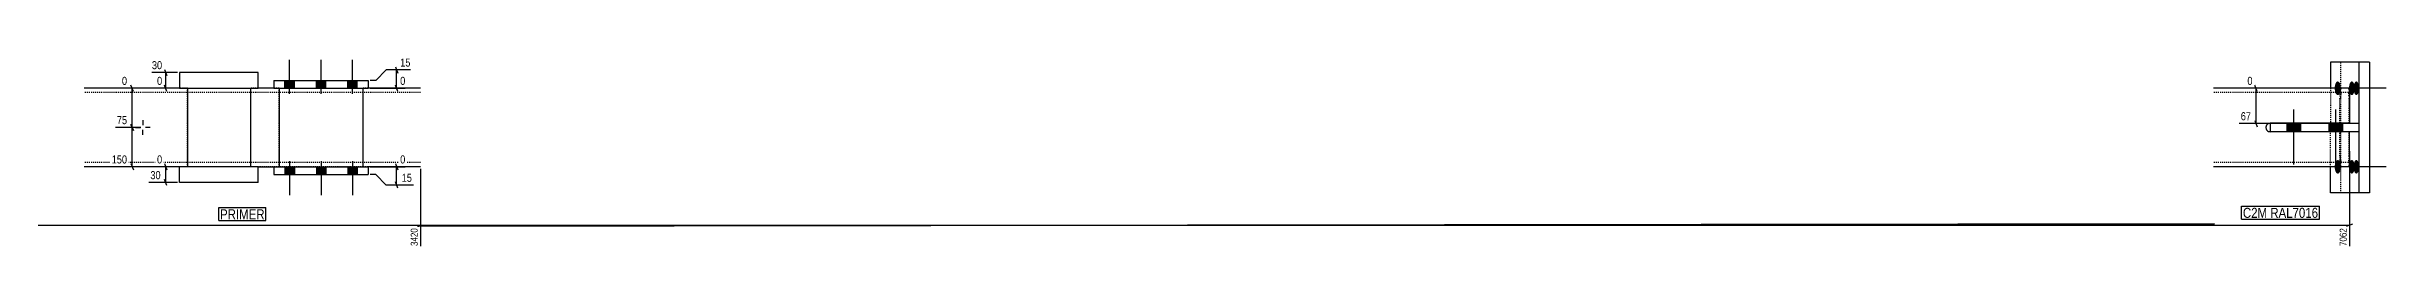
# Model space of a CAD drawing. Header units: millimetres. Extents: x 26 to 42769, y 7 to 1475.
# Drawn here: x 38304 to 42769, y 7 to 371 of the extents above; entities that cross this region are included whole.
import ezdxf

# ---------------------------------------------------------------- set-up
doc = ezdxf.new("R2010")
doc.units = ezdxf.units.MM
doc.linetypes.add('DXK_LINE_DOT2', pattern=[3.9198, 1.9599, -1.9599])
for name, color, linetype in [('MÅLSÆTNING', 7, 'Continuous'), ('STÅL', 7, 'Continuous'), ('TEKST', 7, 'Continuous')]:
    doc.layers.add(name, color=color, linetype=linetype)
doc.styles.add('Arial Narrow', font='ARIALN.TTF', dxfattribs={"height": 0.2})

msp = doc.modelspace()

# ---------------------------------------------------------------- hatches: boundary and pattern name
at = {"layer": 'STÅL', "linetype": 'Continuous'}
for points in [[(38758.3, 310.9), (38776.3, 310.9), (38776.3, 325.9), (38758.3, 325.9)], [(38758.3, 310.9), (38776.3, 310.9), (38776.3, 325.9), (38758.3, 325.9)], [(38818.3, 310.9), (38836.3, 310.9), (38836.3, 325.9), (38818.3, 325.9)], [(38818.3, 310.9), (38836.3, 310.9), (38836.3, 325.9), (38818.3, 325.9)], [(38878.3, 310.9), (38896.3, 310.9), (38896.3, 325.9), (38878.3, 325.9)], [(38878.3, 310.9), (38896.3, 310.9), (38896.3, 325.9), (38878.3, 325.9)], [(42682.5, 310.9), (42682.4, 308.2), (42682, 305.6), (42681.4, 303.2), (42680.6, 301.2), (42679.6, 299.6), (42678.4, 298.5), (42677.2, 297.9), (42676, 297.9), (42674.8, 298.5), (42673.6, 299.6), (42672.6, 301.2), (42671.8, 303.2), (42671.2, 305.6), (42670.8, 308.2), (42670.7, 310.9), (42670.8, 313.6), (42671.2, 316.2), (42671.8, 318.5), (42672.6, 320.5), (42673.6, 322.1), (42674.8, 323.2), (42676, 323.8), (42677.2, 323.8), (42678.4, 323.2), (42679.6, 322.1), (42680.6, 320.5), (42681.4, 318.5), (42682, 316.2), (42682.4, 313.6)], [(42708.8, 310.9), (42708.7, 308.2), (42708.4, 305.6), (42707.8, 303.2), (42707, 301.2), (42706.1, 299.6), (42705.1, 298.5), (42704, 297.9), (42702.8, 297.9), (42701.7, 298.5), (42700.7, 299.6), (42699.8, 301.2), (42699, 303.2), (42698.5, 305.6), (42698.1, 308.2), (42698, 310.9), (42698.1, 313.6), (42698.5, 316.2), (42699, 318.5), (42699.8, 320.5), (42700.7, 322.1), (42701.7, 323.2), (42702.8, 323.8), (42704, 323.8), (42705.1, 323.2), (42706.1, 322.1), (42707, 320.5), (42707.8, 318.5), (42708.4, 316.2), (42708.7, 313.6)], [(42717.2, 310.9), (42717.1, 308.2), (42716.8, 305.6), (42716.2, 303.2), (42715.5, 301.2), (42714.6, 299.6), (42713.6, 298.5), (42712.5, 297.9), (42711.4, 297.9), (42710.3, 298.5), (42709.3, 299.6), (42708.4, 301.2), (42707.7, 303.2), (42707.1, 305.6), (42706.8, 308.2), (42706.7, 310.9), (42706.8, 313.6), (42707.1, 316.2), (42707.7, 318.5), (42708.4, 320.5), (42709.3, 322.1), (42710.3, 323.2), (42711.4, 323.8), (42712.5, 323.8), (42713.6, 323.2), (42714.6, 322.1), (42715.5, 320.5), (42716.2, 318.5), (42716.8, 316.2), (42717.1, 313.6)], [(42605.3, 243.4), (42579.3, 243.4), (42579.3, 228.4), (42605.3, 228.4)], [(42685.3, 243.4), (42659.3, 243.4), (42659.3, 228.4), (42685.3, 228.4)], [(38758.3, 145.9), (38776.3, 145.9), (38776.3, 160.9), (38758.3, 160.9)], [(38758.3, 145.9), (38776.3, 145.9), (38776.3, 160.9), (38758.3, 160.9)], [(38818.3, 145.9), (38836.3, 145.9), (38836.3, 160.9), (38818.3, 160.9)], [(38818.3, 145.9), (38836.3, 145.9), (38836.3, 160.9), (38818.3, 160.9)], [(38878.3, 145.9), (38896.3, 145.9), (38896.3, 160.9), (38878.3, 160.9)], [(38878.3, 145.9), (38896.3, 145.9), (38896.3, 160.9), (38878.3, 160.9)], [(42682.5, 160.9), (42682.4, 158.2), (42682, 155.6), (42681.4, 153.2), (42680.6, 151.2), (42679.6, 149.6), (42678.4, 148.5), (42677.2, 147.9), (42676, 147.9), (42674.8, 148.5), (42673.6, 149.6), (42672.6, 151.2), (42671.8, 153.2), (42671.2, 155.6), (42670.8, 158.2), (42670.7, 160.9), (42670.8, 163.6), (42671.2, 166.2), (42671.8, 168.5), (42672.6, 170.5), (42673.6, 172.1), (42674.8, 173.2), (42676, 173.8), (42677.2, 173.8), (42678.4, 173.2), (42679.6, 172.1), (42680.6, 170.5), (42681.4, 168.5), (42682, 166.2), (42682.4, 163.6)], [(42708.8, 160.9), (42708.7, 158.2), (42708.4, 155.6), (42707.8, 153.2), (42707, 151.2), (42706.1, 149.6), (42705.1, 148.5), (42704, 147.9), (42702.8, 147.9), (42701.7, 148.5), (42700.7, 149.6), (42699.8, 151.2), (42699, 153.2), (42698.5, 155.6), (42698.1, 158.2), (42698, 160.9), (42698.1, 163.6), (42698.5, 166.2), (42699, 168.5), (42699.8, 170.5), (42700.7, 172.1), (42701.7, 173.2), (42702.8, 173.8), (42704, 173.8), (42705.1, 173.2), (42706.1, 172.1), (42707, 170.5), (42707.8, 168.5), (42708.4, 166.2), (42708.7, 163.6)], [(42717.2, 160.9), (42717.1, 158.2), (42716.8, 155.6), (42716.2, 153.2), (42715.5, 151.2), (42714.6, 149.6), (42713.6, 148.5), (42712.5, 147.9), (42711.4, 147.9), (42710.3, 148.5), (42709.3, 149.6), (42708.4, 151.2), (42707.7, 153.2), (42707.1, 155.6), (42706.8, 158.2), (42706.7, 160.9), (42706.8, 163.6), (42707.1, 166.2), (42707.7, 168.5), (42708.4, 170.5), (42709.3, 172.1), (42710.3, 173.2), (42711.4, 173.8), (42712.5, 173.8), (42713.6, 173.2), (42714.6, 172.1), (42715.5, 170.5), (42716.2, 168.5), (42716.8, 166.2), (42717.1, 163.6)]]:
    msp.add_hatch(color=96, dxfattribs=at).paths.add_polyline_path(points)

# ---------------------------------------------------------------- linework, layer by layer
at = {"layer": 'MÅLSÆTNING', "color": 7, "linetype": 'Continuous'}
for p, q in [((38469.1, 304.9), (38464.3, 316.9)), ((38553.3, 340.9), (38504.4, 340.9)), ((38528.3, 346.9), (38533.1, 334.9)), ((38533.1, 304.9), (38528.3, 316.9)), ((38530.7, 310.9), (38530.7, 340.9)), ((38931.5, 325.9), (38921.3, 325.9)), ((38951.5, 345.9), (38931.5, 325.9)), ((38997.8, 345.9), (38951.5, 345.9)), ((38969.1, 351.9), (38973.9, 339.9)), ((38973.9, 304.9), (38969.1, 316.9)), ((38971.5, 310.9), (38971.5, 345.9)), ((42523, 304.9), (42518.2, 316.9)), ((38553.3, 310.9), (38444.3, 310.9)), ((38553.3, 310.9), (38514.2, 310.9)), ((38921.3, 310.9), (38988, 310.9)), ((42536.8, 310.9), (42504, 310.9)), ((42520.6, 243.4), (42520.6, 310.9)), ((38483.3, 235.9), (38434.6, 235.9)), ((38469.1, 229.9), (38464.3, 241.9)), ((38466.7, 160.9), (38466.7, 235.9)), ((42543.3, 243.4), (42488.4, 243.4)), ((42518.2, 249.4), (42523, 237.4)), ((42699.2, 190.7), (42699.2, 9.6)), ((38553.3, 160.9), (38424.8, 160.9)), ((38464.3, 166.9), (38469.1, 154.9)), ((38553.3, 160.9), (38514.2, 160.9)), ((38528.3, 166.9), (38533.1, 154.9)), ((38533.1, 124.9), (38528.3, 136.9)), ((38530.7, 130.9), (38530.7, 160.9)), ((38921.3, 160.9), (38988, 160.9)), ((38931.5, 145.9), (38921.3, 145.9)), ((38951.5, 125.9), (38931.5, 145.9)), ((38969.1, 166.9), (38973.9, 154.9)), ((38971.5, 125.9), (38971.5, 160.9)), ((39017.3, 156.9), (39017.3, 9.6)), ((38553.3, 130.9), (38498.6, 130.9)), ((39003.6, 125.9), (38951.5, 125.9)), ((38973.9, 119.9), (38969.1, 131.9)), ((35637.3, 49.7), (39017.3, 49.7)), ((39011.3, 47.3), (42441.3, 52.1)), ((42693.2, 47.3), (42705.2, 52.1))]:
    msp.add_line(p, q, dxfattribs=at)
at = {"layer": 'STÅL', "color": 96, "linetype": 'Continuous'}
for p, q in [((38767.3, 299.9), (38767.3, 364.9)), ((38767.3, 299.9), (38767.3, 364.9)), ((38827.3, 299.9), (38827.3, 364.9)), ((38827.3, 299.9), (38827.3, 364.9)), ((38887.3, 299.9), (38887.3, 364.9)), ((38887.3, 299.9), (38887.3, 364.9)), ((38758.3, 310.9), (38758.3, 325.9)), ((38758.3, 310.9), (38758.3, 325.9)), ((38776.3, 310.9), (38776.3, 325.9)), ((38776.3, 310.9), (38776.3, 325.9)), ((38818.3, 310.9), (38818.3, 325.9)), ((38818.3, 310.9), (38818.3, 325.9)), ((38836.3, 310.9), (38836.3, 325.9)), ((38836.3, 310.9), (38836.3, 325.9)), ((38878.3, 310.9), (38878.3, 325.9)), ((38878.3, 310.9), (38878.3, 325.9)), ((38896.3, 310.9), (38896.3, 325.9)), ((38896.3, 310.9), (38896.3, 325.9)), ((42592.3, 270.4), (42592.3, 165.4)), ((42733.7, 310.9), (42629.5, 310.9)), ((42760.5, 310.9), (42656.3, 310.9)), ((42769, 310.9), (42664.8, 310.9)), ((42672.3, 270.4), (42672.3, 165.4)), ((38473.3, 235.9), (38482.6, 235.9)), ((38487.3, 249.9), (38487.3, 240.5)), ((38487.3, 221.9), (38487.3, 231.2)), ((38501.3, 235.9), (38492, 235.9)), ((42579.3, 243.4), (42579.3, 228.4)), ((42605.3, 243.4), (42605.3, 228.4)), ((42659.3, 243.4), (42659.3, 228.4)), ((42685.3, 243.4), (42685.3, 228.4)), ((38758.3, 160.9), (38758.3, 145.9)), ((38758.3, 160.9), (38758.3, 145.9)), ((38767.3, 171.9), (38767.3, 106.9)), ((38767.3, 171.9), (38767.3, 106.9)), ((38776.3, 160.9), (38776.3, 145.9)), ((38776.3, 160.9), (38776.3, 145.9)), ((38818.3, 160.9), (38818.3, 145.9)), ((38818.3, 160.9), (38818.3, 145.9)), ((38827.3, 171.9), (38827.3, 106.9)), ((38827.3, 171.9), (38827.3, 106.9)), ((38836.3, 160.9), (38836.3, 145.9)), ((38836.3, 160.9), (38836.3, 145.9)), ((38878.3, 160.9), (38878.3, 145.9)), ((38878.3, 160.9), (38878.3, 145.9)), ((38887.3, 171.9), (38887.3, 106.9)), ((38887.3, 171.9), (38887.3, 106.9)), ((38896.3, 160.9), (38896.3, 145.9)), ((38896.3, 160.9), (38896.3, 145.9)), ((42733.7, 160.9), (42629.5, 160.9)), ((42760.5, 160.9), (42656.3, 160.9)), ((42769, 160.9), (42664.8, 160.9))]:
    msp.add_line(p, q, dxfattribs=at)
at = {"layer": 'STÅL', "color": 2, "linetype": 'Continuous'}
for p, q in [((42662.6, 360.9), (42662.6, 310.9)), ((42717.4, 360.9), (42662.6, 360.9)), ((42737.3, 360.9), (42717.4, 360.9)), ((42717.4, 110.9), (42717.4, 360.9)), ((42737.3, 360.9), (42737.3, 110.9)), ((38707.3, 340.9), (38557.3, 340.9)), ((38557.3, 340.9), (38557.3, 310.9)), ((38707.3, 310.9), (38707.3, 340.9)), ((38737.3, 325.9), (38917.3, 325.9)), ((38737.3, 325.9), (38737.3, 310.9)), ((38917.3, 325.9), (38917.3, 310.9)), ((38557.3, 310.9), (38375.3, 310.9)), ((38557.3, 310.9), (38707.3, 310.9)), ((38572.3, 310.9), (38572.3, 160.9)), ((38692.3, 310.9), (38692.3, 160.9)), ((38737.3, 310.9), (38707.3, 310.9)), ((38737.3, 310.9), (38917.3, 310.9)), ((38747.3, 310.9), (38747.3, 160.9)), ((38907.3, 310.9), (38907.3, 160.9)), ((39017.3, 310.9), (38917.3, 310.9)), ((42696.8, 310.9), (42439.3, 310.9)), ((42696.8, 310.9), (42697.7, 309.3)), ((42697.7, 309.3), (42698.5, 305)), ((42698.5, 305), (42699, 298.5)), ((42699, 298.5), (42699.2, 290.9)), ((42699.2, 290.9), (42699.2, 244.4)), ((42547.8, 244.4), (42544.5, 243.7)), ((42544.5, 228), (42547.8, 227.4)), ((42717.3, 243.4), (42547.3, 243.4)), ((42547.3, 243.4), (42547.3, 228.4)), ((42547.3, 228.4), (42717.3, 228.4)), ((42699.2, 244.4), (42547.8, 244.4)), ((42699.2, 227.4), (42547.8, 227.4)), ((42662.6, 244.4), (42662.6, 243.4)), ((42662.6, 227.4), (42662.6, 228.4)), ((42699.2, 180.9), (42699.2, 227.4)), ((42717.3, 228.4), (42717.3, 243.4)), ((42699.2, 180.9), (42699, 173.2)), ((38557.3, 160.9), (38375.3, 160.9)), ((38707.3, 160.9), (38557.3, 160.9)), ((38557.3, 130.9), (38557.3, 160.9)), ((38707.3, 130.9), (38707.3, 160.9)), ((38707.3, 160.9), (38737.3, 160.9)), ((38737.3, 160.9), (38917.3, 160.9)), ((38737.3, 160.9), (38737.3, 145.9)), ((38737.3, 145.9), (38917.3, 145.9)), ((38917.3, 160.9), (38917.3, 145.9)), ((39017.3, 160.9), (38917.3, 160.9)), ((42696.8, 160.9), (42439.3, 160.9)), ((42662.6, 110.9), (42662.6, 160.9)), ((42697.7, 162.4), (42696.8, 160.9)), ((42698.5, 166.7), (42697.7, 162.4)), ((42699, 173.2), (42698.5, 166.7)), ((38707.3, 130.9), (38557.3, 130.9)), ((42737.3, 110.9), (42662.6, 110.9))]:
    msp.add_line(p, q, dxfattribs=at)
at = {"layer": 'STÅL', "color": 7, "linetype": 'DXK_LINE_DOT2'}
for p, q in [((42682.4, 110.9), (42682.4, 360.9)), ((39017.3, 302.9), (38375.3, 302.9)), ((38572.3, 310.9), (38557.3, 310.9)), ((38572.3, 160.9), (38572.3, 310.9)), ((38572.3, 310.9), (38692.3, 310.9)), ((38692.3, 310.9), (38692.3, 160.9)), ((38707.3, 310.9), (38692.3, 310.9)), ((38747.3, 310.9), (38737.3, 310.9)), ((38747.3, 310.9), (38907.3, 310.9)), ((38747.3, 160.9), (38747.3, 310.9)), ((38907.3, 310.9), (38907.3, 160.9)), ((38917.3, 310.9), (38907.3, 310.9)), ((42696.8, 302.9), (42439.3, 302.9)), ((42662.6, 310.9), (42662.6, 244.4)), ((42680.8, 290.9), (42681, 298.5)), ((42680.8, 244.4), (42680.8, 290.9)), ((42681, 298.5), (42681.5, 305)), ((42681.5, 305), (42682.3, 309.3)), ((42681.9, 295.5), (42681.8, 290.9)), ((42681.8, 244.4), (42681.8, 290.9)), ((42682.2, 299.4), (42681.9, 295.5)), ((42682.7, 302), (42682.2, 299.4)), ((42682.3, 309.3), (42683.3, 310.9)), ((42683.3, 302.9), (42682.7, 302)), ((42697.3, 302), (42696.8, 302.9)), ((42697.8, 299.4), (42697.3, 302)), ((42698.1, 295.5), (42697.8, 299.4)), ((42698.2, 290.9), (42698.1, 295.5)), ((42698.2, 244.4), (42698.2, 290.9)), ((42544.5, 243.7), (42547.8, 244.4)), ((42547.8, 227.4), (42544.5, 228)), ((42662.6, 243.4), (42662.6, 228.4)), ((42662.6, 160.9), (42662.6, 227.4)), ((42663.8, 228.4), (42663.8, 243.4)), ((42680.8, 180.9), (42680.8, 227.4)), ((42680.8, 227.4), (42681.8, 227.4)), ((42681.8, 180.9), (42681.8, 227.4)), ((42698.2, 180.9), (42698.2, 227.4)), ((42698.2, 227.4), (42699.2, 227.4)), ((42681, 173.2), (42680.8, 180.9)), ((42681.9, 176.3), (42681.8, 180.9)), ((42698.1, 176.3), (42698.2, 180.9)), ((39017.3, 168.9), (38375.3, 168.9)), ((38572.3, 160.9), (38557.3, 160.9)), ((38692.3, 160.9), (38572.3, 160.9)), ((38707.3, 160.9), (38692.3, 160.9)), ((38747.3, 160.9), (38707.3, 160.9)), ((38907.3, 160.9), (38747.3, 160.9)), ((38917.3, 160.9), (38907.3, 160.9)), ((42696.8, 168.9), (42439.3, 168.9)), ((42681.5, 166.7), (42681, 173.2)), ((42682.3, 162.4), (42681.5, 166.7)), ((42682.1, 173.2), (42681.9, 176.3)), ((42682.2, 172.4), (42682.1, 173.2)), ((42682.2, 172.4), (42682.7, 169.8)), ((42683.3, 160.9), (42682.3, 162.4)), ((42682.7, 169.8), (42683.3, 168.9)), ((42696.8, 168.9), (42697.3, 169.8)), ((42697.3, 169.8), (42697.8, 172.4)), ((42697.8, 172.4), (42698.1, 176.3))]:
    msp.add_line(p, q, dxfattribs=at)
at = {"layer": 'STÅL', "color": 96, "linetype": 'DXK_LINE_DOT2'}
for p, q in [((42725.1, 310.9), (42620.9, 310.9)), ((42725.1, 160.9), (42620.9, 160.9))]:
    msp.add_line(p, q, dxfattribs=at)
at = {"layer": 'STÅL', "color": 2, "linetype": 'Continuous'}
msp.add_arc((42547.8, 235.9), 8.5, 112.5, 247.5, dxfattribs=at)
at = {"layer": 'STÅL', "color": 7, "linetype": 'DXK_LINE_DOT2'}
msp.add_arc((42547.8, 235.9), 8.5, 112.5, 247.5, dxfattribs=at)

# ---------------------------------------------------------------- next in the draw order: wipeouts: each hides what was drawn before it
at = {"color": 0, "linetype": 'Continuous'}
for points, layer in [([(38527.1, 344.1), (38527.1, 366.5), (38501.2, 366.5), (38501.2, 344.1)], 'MÅLSÆTNING'), ([(39001, 349.1), (39001, 371.5), (38975.1, 371.5), (38975.1, 349.1)], 'MÅLSÆTNING'), ([(42517, 314.1), (42517, 336.5), (42500.8, 336.5), (42500.8, 314.1)], 'MÅLSÆTNING'), ([(42514.1, 246.6), (42514.1, 269), (42488.2, 269), (42488.2, 246.6)], 'MÅLSÆTNING'), ([(38460.2, 239.1), (38460.2, 261.5), (38434.3, 261.5), (38434.3, 239.1)], 'MÅLSÆTNING'), ([(38460.2, 164.1), (38460.2, 186.5), (38424.5, 186.5), (38424.5, 164.1)], 'MÅLSÆTNING'), ([(38527.1, 164.1), (38527.1, 186.5), (38511, 186.5), (38511, 164.1)], 'MÅLSÆTNING'), ([(38991.2, 164.1), (38991.2, 186.5), (38975.1, 186.5), (38975.1, 164.1)], 'MÅLSÆTNING'), ([(39014.5, 46.5), (38994.9, 46.5), (38994.9, 6.8), (39014.5, 6.8)], 'MÅLSÆTNING'), ([(38719.6, 60.6), (38719.6, 80.6), (38634.4, 80.6), (38634.4, 60.6)], 'TEKST')]:
    msp.add_wipeout(points, dxfattribs=at).dxf.layer = layer

# ---------------------------------------------------------------- next in the draw order: linework, layer by layer
at = {"layer": 'MÅLSÆTNING', "color": 7, "linetype": 'Continuous'}
for p, q in [((38466.7, 235.9), (38466.7, 310.9)), ((38483.3, 235.9), (38434.6, 235.9)), ((38464.3, 241.9), (38469.1, 229.9)), ((42441.3, 52.1), (39011.3, 47.3)), ((39017.3, 49.7), (42699.2, 49.7))]:
    msp.add_line(p, q, dxfattribs=at)
at = {"layer": 'TEKST', "color": 7, "linetype": 'Continuous'}
for p, q in [((38632, 83), (38722, 83)), ((38632, 58.2), (38632, 83)), ((38632, 58.2), (38722, 58.2)), ((38722, 58.2), (38722, 83))]:
    msp.add_line(p, q, dxfattribs=at)

# ---------------------------------------------------------------- next in the draw order: texts
at = {"layer": 'MÅLSÆTNING', "color": 3, "linetype": 'Continuous', "style": 'Arial Narrow'}
for s, height, p in [('0', 15.3, (42504, 317.3)), ('75', 15.27, (38437.5, 242.3)), ('67', 15.27, (42491.4, 249.8)), ('150', 15.27, (38427.7, 167.3))]:
    msp.add_text(s, height=height, dxfattribs=at).set_placement(p)
msp.add_text('3420', height=13.36, rotation=90.0002, dxfattribs=at).set_placement((39011.7, 9.6))
at = {"layer": 'TEKST', "color": 3, "linetype": 'Continuous', "style": 'Arial Narrow'}
msp.add_text('PRIMER', height=19.09, dxfattribs=at).set_placement((38634.4, 60.6))

# ---------------------------------------------------------------- next in the draw order: wipeouts: each hides what was drawn before it
at = {"color": 0, "linetype": 'Continuous'}
for points in [[(38527.1, 314.1), (38527.1, 336.5), (38511, 336.5), (38511, 314.1)], [(38991.2, 314.1), (38991.2, 336.5), (38975.1, 336.5), (38975.1, 314.1)], [(38524.2, 134.1), (38524.2, 156.5), (38498.3, 156.5), (38498.3, 134.1)], [(39003.9, 129.1), (39003.9, 151.5), (38978, 151.5), (38978, 129.1)]]:
    msp.add_wipeout(points, dxfattribs=at).dxf.layer = 'MÅLSÆTNING'

# ---------------------------------------------------------------- next in the draw order: linework, layer by layer
at = {"layer": 'MÅLSÆTNING', "color": 7, "linetype": 'Continuous'}
msp.add_line((39017.3, 156.9), (39017.3, 9.6), dxfattribs=at)

# ---------------------------------------------------------------- next in the draw order: texts
at = {"layer": 'MÅLSÆTNING', "color": 3, "linetype": 'Continuous', "style": 'Arial Narrow'}
for s, height, p in [('30', 15.27, (38504.4, 347.3)), ('15', 15.27, (38978.3, 352.3)), ('0', 15.3, (38514.2, 317.3)), ('0', 15.3, (38978.3, 317.3)), ('0', 15.3, (38514.2, 167.3)), ('0', 15.3, (38978.3, 167.3)), ('30', 15.27, (38501.5, 137.3)), ('15', 15.27, (38981.2, 132.3))]:
    msp.add_text(s, height=height, dxfattribs=at).set_placement(p)

# ---------------------------------------------------------------- next in the draw order: wipeouts: each hides what was drawn before it
at = {"color": 0, "linetype": 'Continuous'}
for points, layer in [([(38460.2, 314.1), (38460.2, 336.5), (38444, 336.5), (38444, 314.1)], 'MÅLSÆTNING'), ([(42696.4, 46.5), (42676.8, 46.5), (42676.8, 6.8), (42696.4, 6.8)], 'MÅLSÆTNING'), ([(42639.2, 63.4), (42639.2, 83.4), (42495.5, 83.4), (42495.5, 63.4)], 'TEKST')]:
    msp.add_wipeout(points, dxfattribs=at).dxf.layer = layer

# ---------------------------------------------------------------- next in the draw order: linework, layer by layer
at = {"layer": 'TEKST', "color": 7, "linetype": 'Continuous'}
for p, q in [((42493.1, 85.8), (42641.6, 85.8)), ((42493.1, 61), (42493.1, 85.8)), ((42493.1, 61), (42641.6, 61)), ((42641.6, 61), (42641.6, 85.8))]:
    msp.add_line(p, q, dxfattribs=at)

# ---------------------------------------------------------------- next in the draw order: texts
at = {"layer": 'MÅLSÆTNING', "color": 3, "linetype": 'Continuous', "style": 'Arial Narrow'}
msp.add_text('0', height=15.3, dxfattribs=at).set_placement((38447.2, 317.3))
msp.add_text('7062', height=13.36, rotation=90.0002, dxfattribs=at).set_placement((42693.6, 9.6))
at = {"layer": 'TEKST', "color": 3, "linetype": 'Continuous', "style": 'Arial Narrow'}
msp.add_text('C2M RAL7016', height=19.089, dxfattribs=at).set_placement((42495.5, 63.4))

doc.saveas('drawing.dxf')
